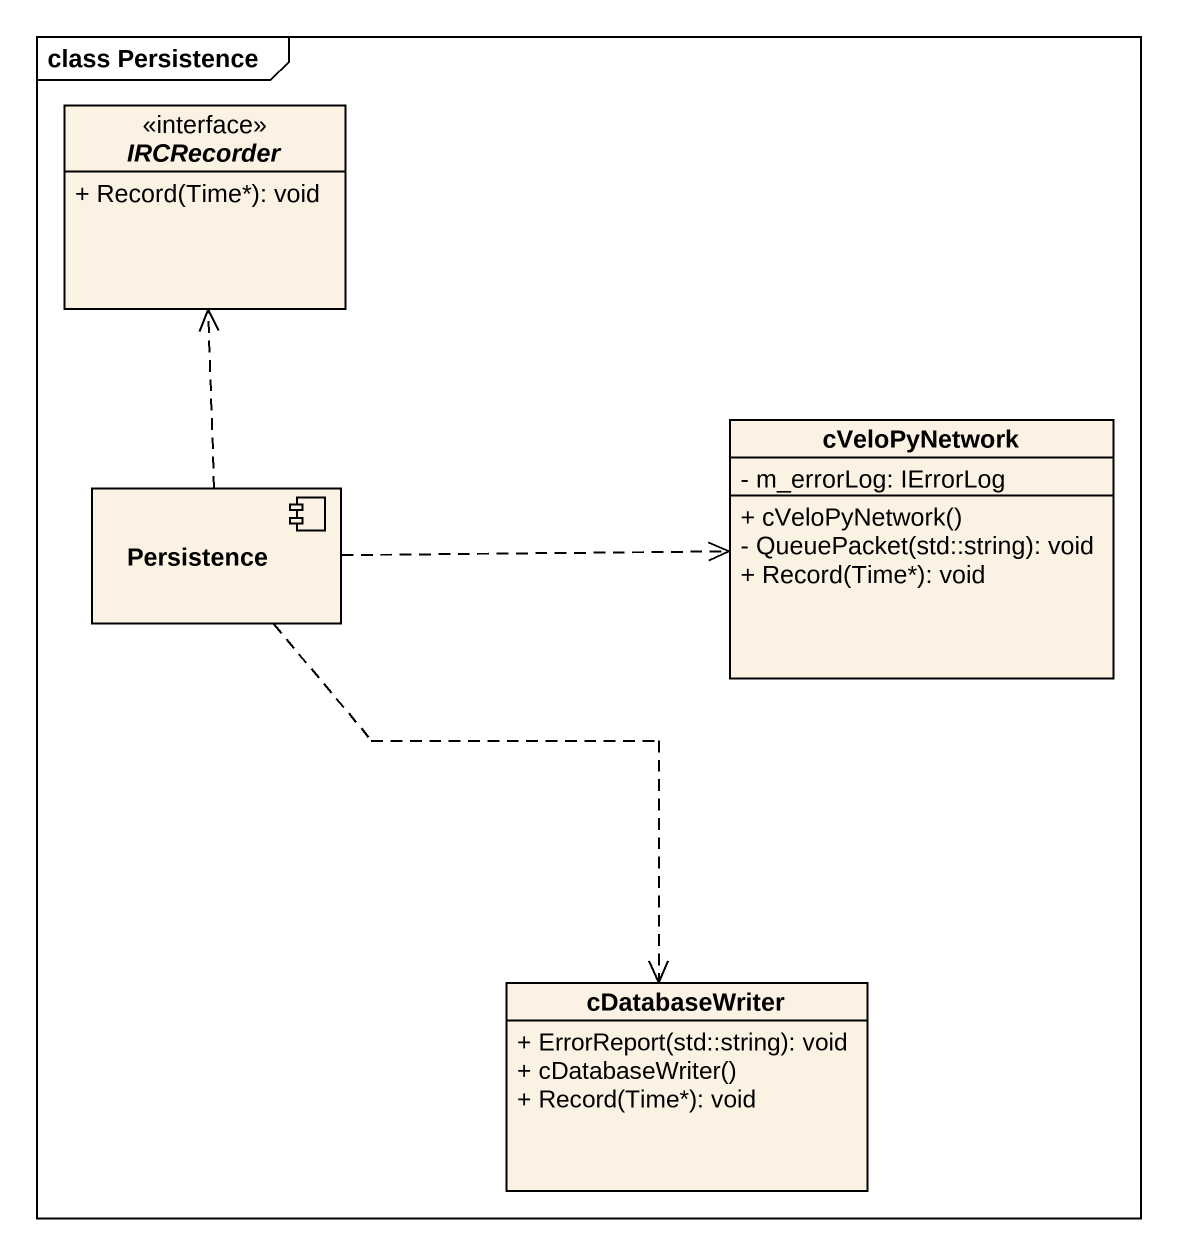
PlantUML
@startuml
mainframe class Persistence
allowmixing
hide circle
hide empty members
skinparam classAttributeIconSize 0
interface IRCRecorder <<interface>> {
  + Record(Time*): void
}
class cVeloPyNetwork {
  - m_errorLog: IErrorLog
  + cVeloPyNetwork()
  - QueuePacket(std::string): void
  + Record(Time*): void
}
component Persistence
class cDatabaseWriter {
  + ErrorReport(std::string): void
  + cDatabaseWriter()
  + Record(Time*): void
}
Persistence .up.> IRCRecorder
Persistence .right.> cVeloPyNetwork
Persistence ..> cDatabaseWriter
@enduml
